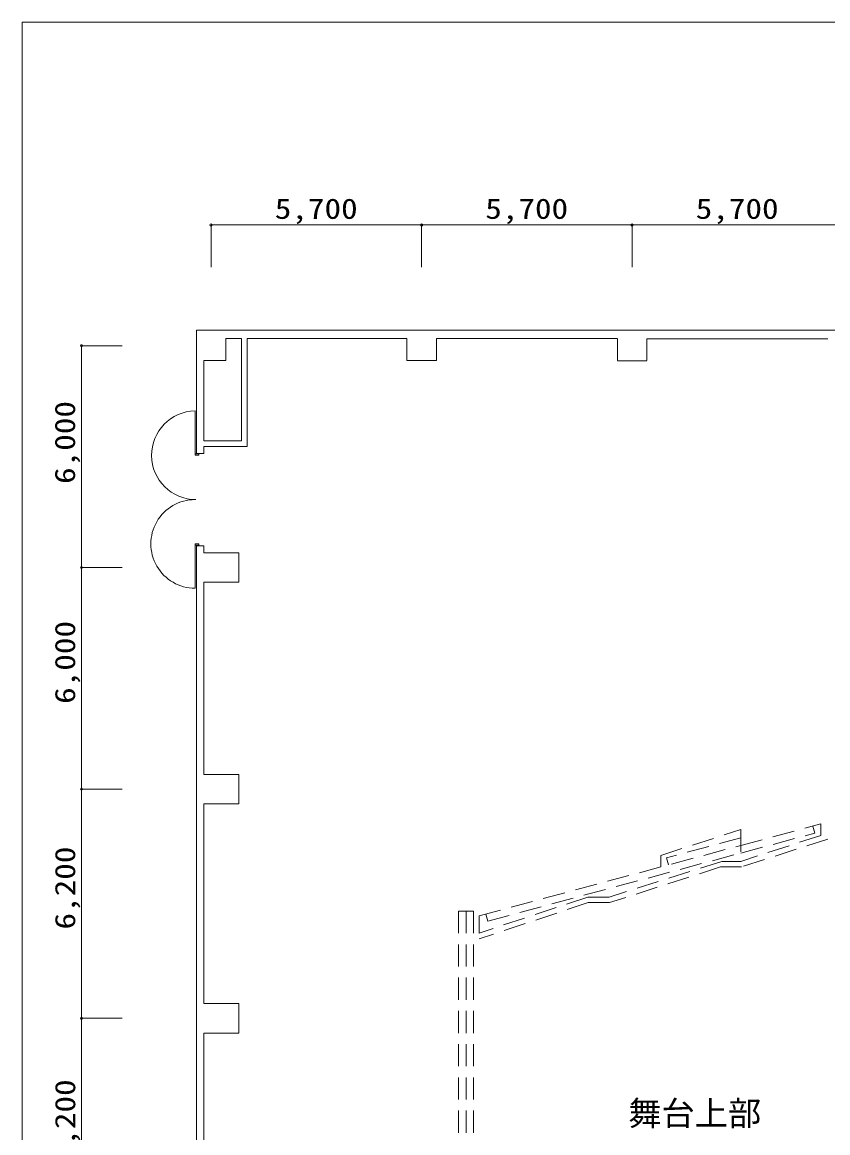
# Model space of a CAD drawing. Units: millimetres, scale not verified. Extents: x -50538 to 33462, y -30616 to 28184.
# Drawn here: x -50538 to -28720, y -1873 to 28184 of the extents above; entities that cross this region are included whole.
import ezdxf
from ezdxf.enums import TextEntityAlignment as Align

# ---------------------------------------------------------------- set-up
doc = ezdxf.new("R2010")
doc.units = ezdxf.units.MM
doc.header["$LTSCALE"] = 300
doc.linetypes.add('CHAIN2', pattern=[12, 9, -1, 1, -1])
doc.linetypes.add('DASHED2', pattern=[3, 2, -1])
for name, color, linetype, lineweight in [('1-0_130', 7, 'Continuous', 9), ('1-1_155', 4, 'Continuous', 9), ('F-0', 7, 'Continuous', 9)]:
    doc.layers.add(name, color=color, linetype=linetype, lineweight=lineweight)
doc.layers.add('1-A', color=7, linetype='Continuous')
doc.styles.add('HG創英角ｺﾞｼｯｸUB', font='')
doc.styles.add('ＭＳ ゴシック', font='')
doc.styles.get('HG創英角ｺﾞｼｯｸUB').set_extended_font_data('HG創英角ｺﾞｼｯｸUB')
doc.styles.get('ＭＳ ゴシック').set_extended_font_data('MS Gothic')

msp = doc.modelspace()

# ---------------------------------------------------------------- linework, layer by layer
at = {"layer": '1-0_130'}
for p, q in [((-45818.6, 19846.7), (-45818.6, 16514.2)), ((-45818.6, 19846.7), (-34418.6, 19846.7)), ((-34418.6, 19846.7), (-27213.6, 19846.7)), ((-45018.6, 19626.7), (-45018.6, 19026.7)), ((-45018.6, 19626.7), (-44594.8, 19626.7)), ((-45017.9, 19627), (-44594.8, 19627)), ((-44594.8, 16851.7), (-44594.8, 19627)), ((-44444.8, 16701.7), (-44444.8, 19627)), ((-44444.8, 19626.7), (-40118.6, 19626.7)), ((-40118.6, 19026.7), (-40118.6, 19626.7)), ((-39318.6, 19626.7), (-34418.6, 19626.7)), ((-34418.6, 19026.7), (-34418.6, 19616.7)), ((-28718.6, 19616.7), (-33618.6, 19616.7)), ((-33618.6, 19616.7), (-33618.6, 19026.7)), ((-45618.6, 19026.7), (-45018.6, 19026.7)), ((-45618.6, 19026.7), (-45618.6, 16851.7)), ((-33618.6, 19016.7), (-34418.6, 19016.7)), ((-45853.6, 16464.2), (-45853.6, 17664)), ((-45618.6, 16851.7), (-44594.8, 16851.7)), ((-45618.6, 16701.7), (-45618.6, 16514.2)), ((-44444.8, 16701.7), (-45618.6, 16701.7)), ((-45753.6, 16499.2), (-45853.6, 16499.2)), ((-45618.6, 16514.2), (-45818.6, 16514.2)), ((-45853.6, 14064.2), (-45753.6, 14064.2)), ((-45753.6, 14029.2), (-45853.6, 14029.2)), ((-45618.6, 14014.2), (-45818.6, 14014.2)), ((-45818.6, -17760.8), (-45818.6, 14014.2)), ((-45753.6, 14064.2), (-45753.6, 14029.2)), ((-45618.6, 14014.2), (-45618.6, 13826.7)), ((-45618.6, 13826.7), (-44668.6, 13826.7)), ((-44668.6, 13826.7), (-44668.6, 13026.7)), ((-45618.6, 7026.7), (-45618.6, 1626.7)), ((-45618.6, 7026.7), (-44668.6, 7026.7)), ((-45618.6, 826.7), (-45618.6, -4573.3)), ((-44668.6, 826.7), (-45618.6, 826.7))]:
    msp.add_line(p, q, dxfattribs=at)
at = {"layer": '1-0_130', "linetype": 'DASHED2'}
for p, q in [((-31077.6, 5903), (-28912.6, 6485.2)), ((-31076.8, 6334.3), (-31076.8, 5472.4)), ((-29070.8, 6235.5), (-29122.7, 6428.7)), ((-28912.6, 6485.2), (-28912.6, 6174.5)), ((-28912.6, 6174.5), (-31076.8, 5472.3)), ((-31071.1, 5697.7), (-29070.8, 6235.5)), ((-38163, 3998.3), (-31077.6, 5903.1)), ((-37930.5, 3853.7), (-31071.1, 5697.7)), ((-38718, 4126.6), (-38318.6, 4126.6)), ((-38718, 4126.6), (-38718, -1873.4)), ((-38518, -1873.4), (-38518, 4126.6)), ((-38318.6, 4126.6), (-38318.6, -1873.4)), ((-37982.4, 4046.8), (-37930.5, 3853.7))]:
    msp.add_line(p, q, dxfattribs=at)
at = {"layer": '1-0_130'}
for points in [[(-40118.6, 19026.7), (-39318.6, 19026.7), (-39318.6, 19626.7)], [(-45853.6, 16464.2), (-45753.6, 16464.2), (-45753.6, 16499.2)], [(-45853.6, 14064.2), (-45853.6, 14029.2), (-45853.6, 12864.2)], [(-45618.6, 7826.7), (-45618.6, 13026.7), (-44668.6, 13026.7)], [(-45618.6, 7826.7), (-44668.6, 7826.7), (-44668.6, 7026.7)], [(-44668.6, 826.7), (-44668.6, 1626.7), (-45618.6, 1626.7)]]:
    msp.add_lwpolyline(points, dxfattribs=at)
at = {"layer": '1-0_130', "linetype": 'DASHED2'}
for points in [[(-33242.6, 5320.9), (-33242.6, 5631.6), (-31076.8, 6334.3)], [(-28720.5, 6076.6), (-31053.2, 5322.4), (-31623.1, 5322.4), (-34629.4, 4355.1)], [(-31076.8, 6110.4), (-33084.4, 5570.6), (-33032.5, 5377.4)], [(-31076.8, 5472.4), (-31593.8, 5472.4), (-34644.7, 4505.1)], [(-34644.7, 4505.1), (-35222.4, 4505.1), (-38163, 3532), (-38163, 3998.3)], [(-34629.4, 4355.1), (-35207.6, 4355.1), (-38163, 3374)]]:
    msp.add_lwpolyline(points, dxfattribs=at)
at = {"layer": '1-0_130'}
for centre, start, end in [((-45833.6, 16464.2), 90.97102, 270), ((-45853.6, 14064.2), 90, 270.04157)]:
    msp.add_arc(centre, 1200, start, end, dxfattribs=at)
at = {"layer": '1-1_155', "linetype": 'CHAIN2'}
for p, q in [((-45421.7, 22696.8), (-45421.7, 21554.5)), ((-39721.7, 22696.8), (-39721.7, 21554.5)), ((-34021.7, 22696.8), (-34021.7, 21554.5)), ((-48931.7, 19426.7), (-47827.9, 19426.7)), ((-48931.7, 13426.7), (-47827.9, 13426.7)), ((-47827.9, 7426.7), (-48931.7, 7426.7)), ((-48931.7, 1226.7), (-47827.9, 1226.7))]:
    msp.add_line(p, q, dxfattribs=at)
at = {"layer": '1-1_155'}
for p, q in [((-39721.7, 22696.8), (-45421.7, 22696.8)), ((-34021.7, 22696.8), (-39721.7, 22696.8)), ((-28321.7, 22696.8), (-34021.7, 22696.8)), ((-48931.7, -23173.3), (-48931.7, 19426.7))]:
    msp.add_line(p, q, dxfattribs=at)
for centre in [(-45421.7, 22696.8), (-39721.7, 22696.8), (-34021.7, 22696.8), (-48931.7, 19426.7), (-48931.7, 13426.7), (-48931.7, 7426.7), (-48931.7, 1226.7)]:
    msp.add_circle(centre, 30, dxfattribs=at)
at = {"layer": 'F-0'}
msp.add_lwpolyline([(33462.5, 28183.8), (-50537.5, 28183.8), (-50537.5, -30616.2)], dxfattribs=at)

# ---------------------------------------------------------------- texts
at = {"layer": '1-1_155', "style": 'ＭＳ ゴシック', "width": 1.2}
for p in [(-43696.7, 22696.8), (-37996.7, 22696.8), (-32296.7, 22696.8)]:
    msp.add_text('5,700', height=549.9, dxfattribs=at).set_placement(p, align=Align.BOTTOM_LEFT)
for s, p in [('6,000', (-48940.7, 15687.2)), ('6,000', (-48938.6, 9735)), ('6,200', (-48937.2, 3628.3)), ('6,200', (-48935.8, -2671.8))]:
    msp.add_text(s, height=549.9, rotation=90, dxfattribs=at).set_placement(p, align=Align.BOTTOM_LEFT)
at = {"layer": '1-A', "style": 'HG創英角ｺﾞｼｯｸUB'}
msp.add_text('舞台上部', height=659.8, dxfattribs=at).set_placement((-34122.9, -1873.5), align=Align.BOTTOM_LEFT)

doc.saveas('drawing.dxf')
